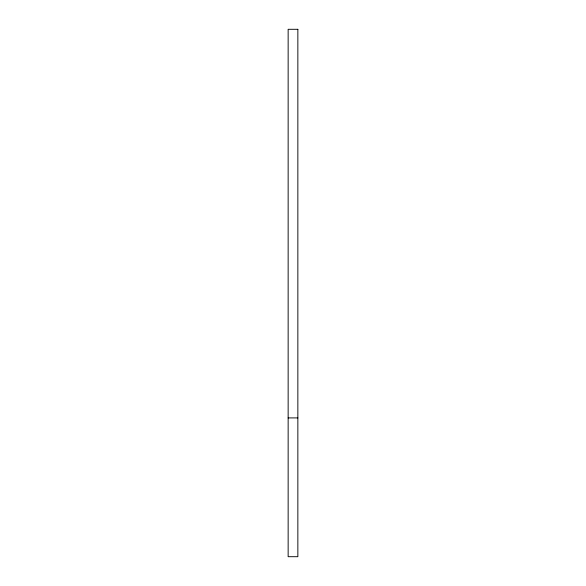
<?xml version="1.0" encoding="UTF-8"?>
<svg xmlns="http://www.w3.org/2000/svg" width="586" height="586" viewBox="0 0 586 586"><rect width="100%" height="100%" fill="white"/><g stroke="black" fill="none" stroke-linecap="round" stroke-linejoin="round"><path stroke-width="0.88" d="M288.144 417.913L297.856 417.913M297.856 29.3L288.144 29.3L288.144 556.7L297.856 556.7L297.856 29.3"/></g></svg>
